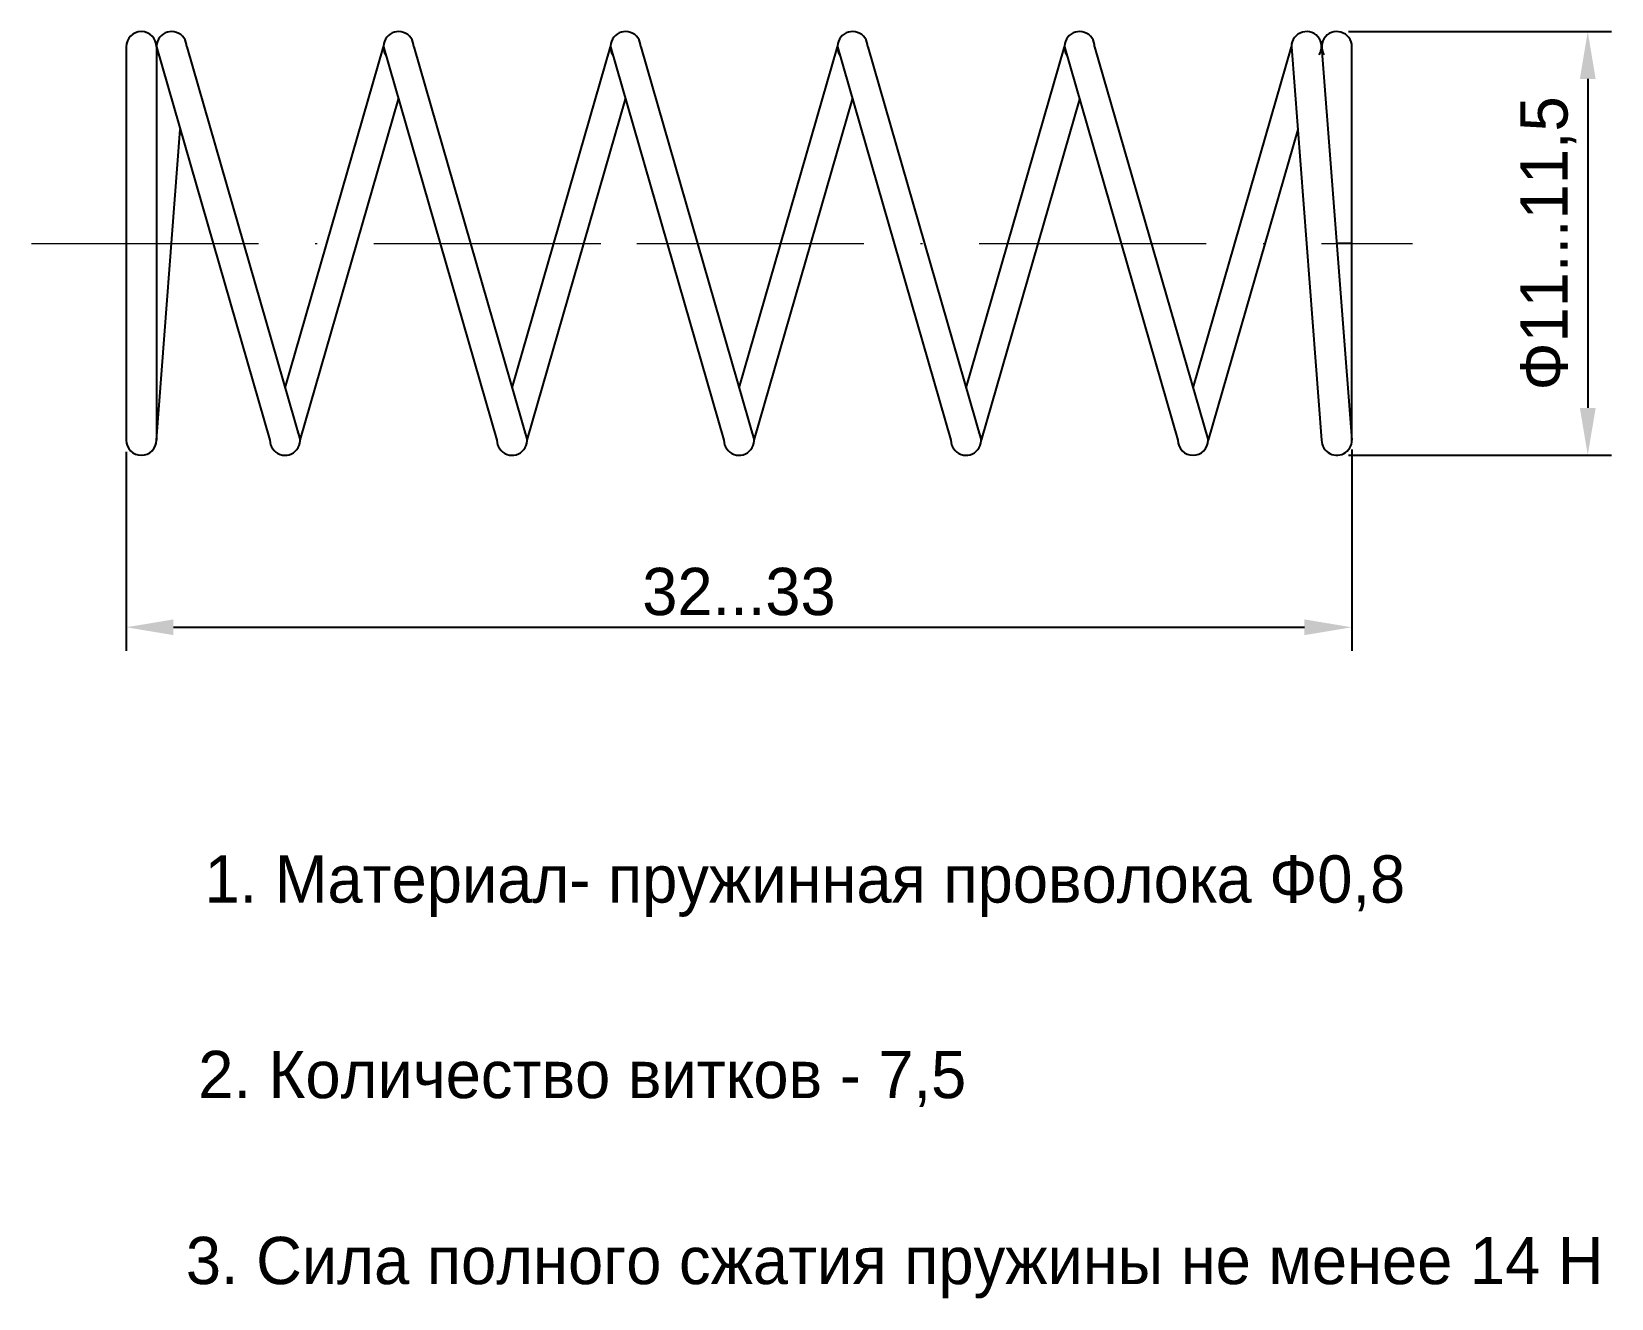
# Model space of a CAD drawing. Header units: millimetres. Extents: x -5 to 78.5, y -55.8 to 11.2.
import ezdxf

# ---------------------------------------------------------------- set-up
doc = ezdxf.new("R2010")
doc.units = ezdxf.units.MM
doc.linetypes.add('ACAD_ISO10W100', pattern=[18, 12, -3, 0, -3])
doc.dimstyles.new('ISO-25', dxfattribs={"dimtxt": 2.5, "dimasz": 2.5, "dimexe": 1.25, "dimexo": 0.625, "dimtad": 1, "dimtxsty": 'Standard', "dimcen": 2.5, "dimadec": 0, "dimazin": 0, "dimtfac": 1, "dimtmove": 0, "dimatfit": 3, "dimfxl": 0, "dimarcsym": 0})

# ---------------------------------------------------------------- blocks, each defined once
blk = doc.blocks.new('*D1')
at = {"color": 0, "lineweight": -2}
for p, q in [((0, -11.025), (0, -21.544)), ((64.791, -10.903), (64.791, -21.544)), ((2.5, -20.294), (62.291, -20.294))]:
    blk.add_line(p, q, dxfattribs=at)
at = {"color": 0, "lineweight": 25}
for points in [[(2.5, -19.878), (2.5, -20.711), (0, -20.294)], [(62.291, -19.878), (62.291, -20.711), (64.791, -20.294)]]:
    blk.add_solid(points, dxfattribs=at)
at = {"layer": 'Defpoints', "color": 0, "lineweight": 25}
for p in [(0, -10.4), (64.791, -10.278), (64.791, -20.294)]:
    blk.add_point(p, dxfattribs=at)
at = {"color": 0, "lineweight": 25, "insert": (32.395, -18.419), "char_height": 2.5, "attachment_point": 5}
blk.add_mtext('32...33', dxfattribs=at)
blk = doc.blocks.new('*D2')
at = {"color": 0, "lineweight": -2}
for p, q in [((64.625, 11.2), (78.518, 11.2)), ((77.268, 8.7), (77.268, -8.7)), ((64.625, -11.2), (78.518, -11.2))]:
    blk.add_line(p, q, dxfattribs=at)
at = {"color": 0, "lineweight": 25}
for points in [[(76.851, 8.7), (77.685, 8.7), (77.268, 11.2)], [(76.851, -8.7), (77.685, -8.7), (77.268, -11.2)]]:
    blk.add_solid(points, dxfattribs=at)
at = {"layer": 'Defpoints', "color": 0, "lineweight": 25}
for p in [(64, 11.2), (64, -11.2), (77.268, -11.2)]:
    blk.add_point(p, dxfattribs=at)
at = {"color": 0, "lineweight": 25, "insert": (75.185, 0), "char_height": 2.5, "attachment_point": 5, "rotation": 90}
blk.add_mtext('Ф11...11,5', dxfattribs=at)

msp = doc.modelspace()

# ---------------------------------------------------------------- linework, layer by layer
at = {"color": 7, "lineweight": 25}
for p, q in [((0, 10.4), (0, -10.4)), ((1.6, 10.4), (1.6, -10.4)), ((1.6, 10.4), (7.6, -10.4)), ((3.2, 10.4), (9.2, -10.4)), ((8.4, -7.627), (13.6, 10.4)), ((13.6, 10.4), (13.6, 10.4)), ((13.6, 10.4), (19.6, -10.4)), ((15.2, 10.4), (21.2, -10.4)), ((20.4, -7.627), (25.6, 10.4)), ((25.6, 10.4), (31.6, -10.4)), ((27.2, 10.4), (33.2, -10.4)), ((32.4, -7.627), (37.6, 10.4)), ((37.6, 10.4), (43.6, -10.4)), ((39.2, 10.4), (45.2, -10.4)), ((44.4, -7.627), (49.6, 10.4)), ((49.6, 10.4), (55.6, -10.4)), ((51.2, 10.4), (57.2, -10.4)), ((56.4, -7.627), (61.6, 10.4)), ((61.6, 10.4), (63.2, -10.4)), ((63.2, 10.4), (64.8, -10.4)), ((64.8, -10.4), (64.791, 10.278)), ((9.2, -10.4), (14.4, 7.627)), ((21.2, -10.4), (26.4, 7.627)), ((33.2, -10.4), (38.4, 7.627)), ((50.4, 7.627), (45.2, -10.4)), ((1.6, -10.4), (2.863, 6.021)), ((61.937, 6.021), (57.2, -10.4)), ((64.795, 0), (64, 0))]:
    msp.add_line(p, q, dxfattribs=at)
at = {"color": 1, "linetype": 'ACAD_ISO10W100', "lineweight": 15}
for p, q in [((-5, 0), (36, 0)), ((27, 0), (68, 0))]:
    msp.add_line(p, q, dxfattribs=at)
at = {"color": 7, "lineweight": 25}
for centre, start, end in [((0.8, 10.4), 0, 180), ((2.4, 10.4), 0, 212.18163), ((14.4, 10.4), 360, 212.18163), ((26.4, 10.4), 360, 212.18163), ((38.4, 10.4), 360, 212.18163), ((50.4, 10.4), 360, 212.18163), ((62.4, 10.4), 327.81837, 188.79741), ((64, 10.4), 351.20259, 212.18163), ((8.4, -10.4), 180, 32.18163), ((20.4, -10.4), 180, 32.18163), ((32.4, -10.4), 180, 32.18163), ((44.4, -10.4), 180, 32.18163), ((0.8, -10.4), 180, 0), ((56.4, -10.4), 180, 0), ((64, -10.4), 180, 8.79741)]:
    msp.add_arc(centre, 0.8, start, end, dxfattribs=at)

# ---------------------------------------------------------------- texts
for s, p in [('1. Материал- пружинная проволока Ф0,8', (4.138, -34.852)), ('2. Количество витков - 7,5', (3.811, -45.189)), ('3. Сила полного сжатия пружины не менее 14 Н', (3.155, -55.023))]:
    msp.add_text(s, height=2.5, dxfattribs=at).set_placement(p)

# ---------------------------------------------------------------- dimensions: what is measured, and where the dimension line sits
dim = msp.add_linear_dim(base=(77.268, -11.2), p1=(64, 11.2), p2=(64, -11.2), angle=90, text='Ф11...11,5', dimstyle='ISO-25', dxfattribs=at)
dim.commit()
dim.dimension.update_dxf_attribs({"geometry": '*D2', "text_midpoint": (75.185, 0)})
dim = msp.add_linear_dim(base=(64.791, -20.294), p1=(0, -10.4), p2=(64.791, -10.278), text='32...33', dimstyle='ISO-25', dxfattribs=at)
dim.commit()
dim.dimension.update_dxf_attribs({"geometry": '*D1', "text_midpoint": (32.395, -18.419)})

doc.saveas('drawing.dxf')
